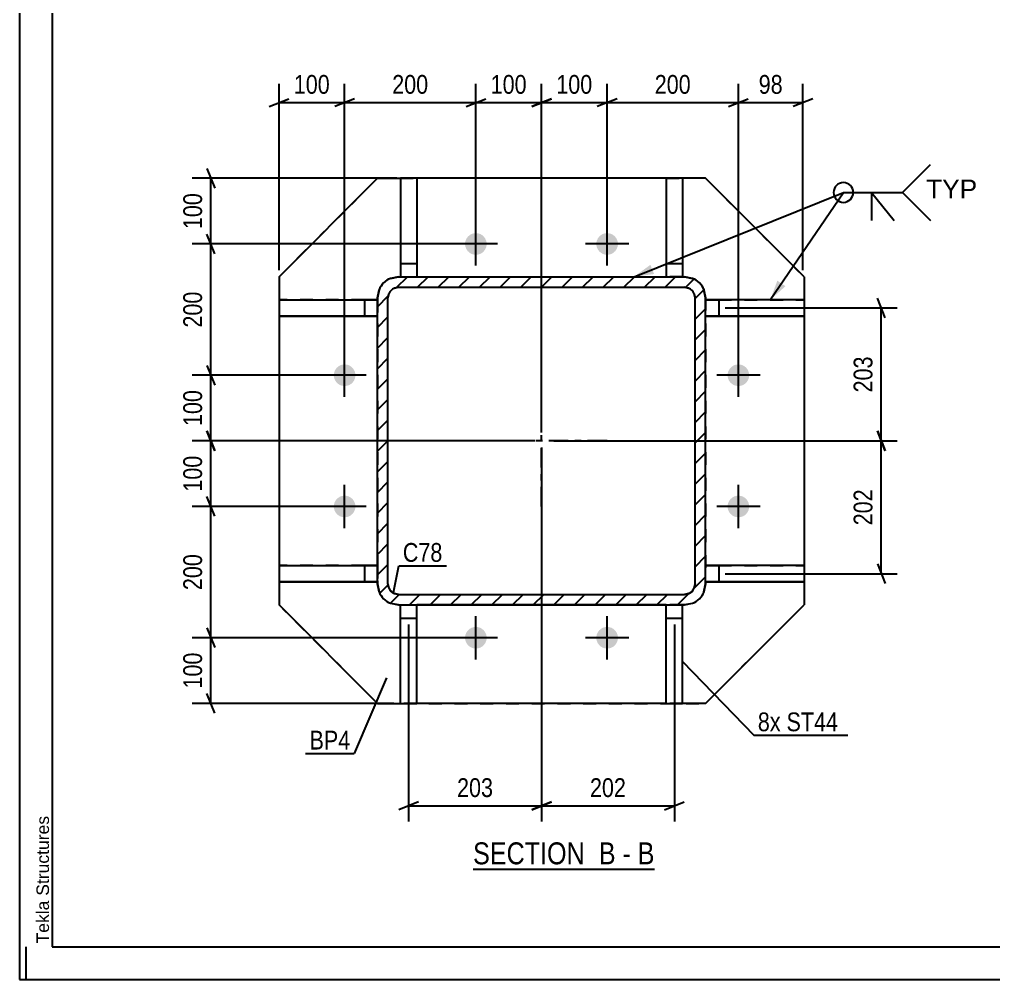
# Model space of a CAD drawing. Header units: millimetres. Extents: x -212 to 629, y -168 to 426.
# Drawn here: x -212 to -63.6, y -167.9 to -21.6 of the extents above; entities that cross this region are included whole.
import ezdxf

# ---------------------------------------------------------------- set-up
doc = ezdxf.new("R2010")
doc.units = ezdxf.units.MM
doc.linetypes.add('DXK_LINE_DOT2', pattern=[3.9198, 1.9599, -1.9599])
doc.linetypes.add('DXK_LINE_DOT3', pattern=[5.9187, 2.979, -0.9799, 0.9799, -0.9799])
doc.styles.add('Arial', font='ARIAL.TTF', dxfattribs={"height": 0.2})
doc.styles.add('Arial Narrow', font='ARIALN.TTF', dxfattribs={"height": 0.2})

# ---------------------------------------------------------------- blocks, each defined once
blk = doc.blocks.new('Unknown-284936395-1134')
at = {"color": 5, "linetype": 'Continuous'}
for p, q in [((-212.04, 426.1), (-212.04, -167.9)), ((-207.04, 421.1), (-207.04, -162.9)), ((-211.04, -167.9), (-211.04, -162.9)), ((-207.04, -162.9), (623.96, -162.9)), ((-212.04, -167.9), (628.96, -167.9))]:
    blk.add_line(p, q, dxfattribs=at)
at = {"color": 174, "linetype": 'Continuous', "style": 'Arial'}
blk.add_text('Tekla Structures', height=1.9102, rotation=90, dxfattribs=at).set_placement((-207.54, -162.4))
blk = doc.blocks.new('Unknown-284936395-11 - 2085')
at = {"color": 6, "linetype": 'Continuous'}
blk.add_line((-142.92, -151.09), (-115.27, -151.09), dxfattribs=at)
at = {"color": 0, "linetype": 'Continuous'}
for points in [[(-124.81, -150.34), (-124.81, -146.84), (-142.92, -146.84), (-142.92, -150.34)], [(-121.2, -150.34), (-121.2, -146.84), (-123.76, -146.84), (-123.76, -150.34)], [(-118.88, -150.34), (-118.88, -146.84), (-120.15, -146.84), (-120.15, -150.34)], [(-115.27, -150.34), (-115.27, -146.84), (-117.83, -146.84), (-117.83, -150.34)]]:
    blk.add_wipeout(points, dxfattribs=at)
at = {"color": 7, "linetype": 'Continuous', "style": 'Arial Narrow'}
for s, p in [('SECTION ', (-142.92, -150.34)), ('B', (-123.76, -150.34)), ('B', (-117.83, -150.34)), ('-', (-120.15, -150.34))]:
    blk.add_text(s, height=3.34, dxfattribs=at).set_placement(p)
blk = doc.blocks.new('Part-284936395-2171 - 2085')
at = {"color": 2, "linetype": 'Continuous'}
for p, q in [((-172.49, -60.82), (-157.49, -45.82)), ((-157.49, -45.82), (-153.99, -45.82)), ((-157.49, -45.82), (-157.49, -45.82)), ((-113.49, -45.82), (-151.49, -45.82)), ((-107.49, -45.82), (-110.99, -45.82)), ((-92.49, -60.82), (-107.49, -45.82)), ((-107.49, -45.82), (-107.49, -45.82)), ((-172.49, -60.82), (-172.49, -64.32)), ((-92.49, -60.82), (-92.49, -64.32)), ((-172.49, -66.82), (-172.49, -104.82)), ((-92.49, -66.82), (-92.49, -104.82)), ((-172.49, -107.32), (-172.49, -110.82)), ((-92.49, -107.32), (-92.49, -110.82)), ((-172.49, -110.82), (-157.5, -125.82)), ((-172.49, -110.82), (-172.49, -110.82)), ((-107.49, -125.82), (-92.49, -110.82)), ((-157.5, -125.82), (-153.99, -125.82)), ((-157.5, -125.82), (-157.5, -125.82)), ((-113.49, -125.82), (-151.49, -125.82)), ((-107.49, -125.82), (-110.99, -125.82)), ((-107.49, -125.82), (-107.49, -125.82))]:
    blk.add_line(p, q, dxfattribs=at)
at = {"color": 7, "linetype": 'DXK_LINE_DOT2'}
for p, q in [((-172.49, -60.82), (-157.49, -45.82)), ((-107.49, -45.82), (-157.49, -45.82)), ((-153.99, -45.82), (-151.49, -45.82)), ((-110.99, -45.82), (-113.49, -45.82)), ((-92.49, -60.82), (-107.49, -45.82)), ((-172.49, -64.32), (-172.49, -66.82)), ((-92.49, -64.32), (-92.49, -66.82)), ((-172.49, -104.82), (-172.49, -107.32)), ((-92.49, -104.82), (-92.49, -107.32)), ((-157.5, -125.82), (-172.49, -110.82)), ((-107.49, -125.82), (-92.49, -110.82)), ((-157.5, -125.82), (-107.49, -125.82)), ((-153.99, -125.82), (-151.49, -125.82)), ((-110.99, -125.82), (-113.49, -125.82))]:
    blk.add_line(p, q, dxfattribs=at)
blk = doc.blocks.new('Part-284936395-2139 - 2085')
at = {"color": 2, "linetype": 'Continuous'}
for p, q in [((-172.49, -64.32), (-172.49, -64.32)), ((-172.49, -64.32), (-159.49, -64.32)), ((-172.49, -64.32), (-172.49, -66.82)), ((-159.49, -64.32), (-157.49, -64.32)), ((-159.49, -64.32), (-159.49, -66.82)), ((-172.49, -66.82), (-159.49, -66.82)), ((-159.49, -66.82), (-172.49, -66.82)), ((-159.49, -66.82), (-157.49, -66.82)), ((-157.49, -66.82), (-159.49, -66.82))]:
    blk.add_line(p, q, dxfattribs=at)
at = {"color": 7, "linetype": 'DXK_LINE_DOT2'}
for p, q in [((-159.49, -64.32), (-172.49, -64.32)), ((-157.49, -64.32), (-159.49, -64.32)), ((-157.49, -64.32), (-157.49, -64.32)), ((-157.49, -64.32), (-157.49, -66.82)), ((-159.49, -66.82), (-159.49, -66.82))]:
    blk.add_line(p, q, dxfattribs=at)
blk = doc.blocks.new('Part-284936395-2124 - 2085')
at = {"color": 2, "linetype": 'Continuous'}
for p, q in [((-105.49, -104.82), (-107.49, -104.82)), ((-105.49, -104.82), (-105.49, -107.32)), ((-92.49, -104.82), (-105.49, -104.82)), ((-92.49, -104.82), (-92.49, -107.32)), ((-107.49, -107.32), (-105.49, -107.32)), ((-105.49, -107.32), (-107.49, -107.32)), ((-105.49, -107.32), (-92.49, -107.32)), ((-92.49, -107.32), (-105.49, -107.32)), ((-92.49, -107.32), (-92.49, -107.32))]:
    blk.add_line(p, q, dxfattribs=at)
at = {"color": 7, "linetype": 'DXK_LINE_DOT2'}
for p, q in [((-107.49, -107.32), (-107.49, -104.82)), ((-107.49, -104.82), (-105.49, -104.82)), ((-105.49, -104.82), (-92.49, -104.82)), ((-107.49, -107.32), (-107.49, -107.32)), ((-105.49, -107.32), (-105.49, -107.32)), ((-92.49, -107.32), (-92.49, -107.32))]:
    blk.add_line(p, q, dxfattribs=at)
blk = doc.blocks.new('Part-284936395-2129 - 2085')
at = {"color": 2, "linetype": 'Continuous'}
for p, q in [((-105.49, -64.32), (-107.49, -64.32)), ((-105.49, -64.32), (-105.49, -66.82)), ((-92.49, -64.32), (-105.49, -64.32)), ((-92.49, -64.32), (-92.49, -66.82)), ((-107.49, -66.82), (-105.49, -66.82)), ((-105.49, -66.82), (-107.49, -66.82)), ((-105.49, -66.82), (-92.49, -66.82)), ((-92.49, -66.82), (-105.49, -66.82)), ((-92.49, -66.82), (-92.49, -66.82))]:
    blk.add_line(p, q, dxfattribs=at)
at = {"color": 7, "linetype": 'DXK_LINE_DOT2'}
for p, q in [((-107.49, -66.82), (-107.49, -64.32)), ((-107.49, -64.32), (-105.49, -64.32)), ((-105.49, -64.32), (-92.49, -64.32)), ((-107.49, -66.82), (-107.49, -66.82)), ((-105.49, -66.82), (-105.49, -66.82)), ((-92.49, -66.82), (-92.49, -66.82))]:
    blk.add_line(p, q, dxfattribs=at)
blk = doc.blocks.new('Part-284936395-2134 - 2085')
at = {"color": 2, "linetype": 'Continuous'}
for p, q in [((-172.49, -104.82), (-172.49, -104.82)), ((-172.49, -104.82), (-159.49, -104.82)), ((-172.49, -104.82), (-172.49, -107.32)), ((-159.49, -104.82), (-157.49, -104.82)), ((-159.49, -104.82), (-159.49, -107.32)), ((-172.49, -107.32), (-159.49, -107.32)), ((-159.49, -107.32), (-172.49, -107.32)), ((-159.49, -107.32), (-157.49, -107.32)), ((-157.49, -107.32), (-159.49, -107.32))]:
    blk.add_line(p, q, dxfattribs=at)
at = {"color": 7, "linetype": 'DXK_LINE_DOT2'}
for p, q in [((-159.49, -104.82), (-172.49, -104.82)), ((-157.49, -104.82), (-159.49, -104.82)), ((-157.49, -104.82), (-157.49, -104.82)), ((-157.49, -104.82), (-157.49, -107.32)), ((-159.49, -107.32), (-159.49, -107.32))]:
    blk.add_line(p, q, dxfattribs=at)
blk = doc.blocks.new('Bolt-284936395-2189 - 2085')
at = {"linetype": 'Continuous'}
for points in [[(-142.49, -57.47), (-142.84, -57.43), (-143.17, -57.33), (-143.46, -57.16), (-143.72, -56.92), (-143.92, -56.65), (-144.06, -56.33), (-144.14, -55.99), (-144.14, -55.65), (-144.06, -55.31), (-143.92, -55), (-143.72, -54.72), (-143.46, -54.49), (-143.17, -54.31), (-142.84, -54.21), (-142.49, -54.17), (-142.15, -54.21), (-141.82, -54.31), (-141.52, -54.49), (-141.27, -54.72), (-141.07, -55), (-140.93, -55.31), (-140.85, -55.65), (-140.85, -55.99), (-140.93, -56.33), (-141.07, -56.65), (-141.27, -56.92), (-141.52, -57.16), (-141.82, -57.33), (-142.15, -57.43)], [(-122.49, -57.47), (-122.84, -57.43), (-123.17, -57.33), (-123.46, -57.16), (-123.72, -56.92), (-123.92, -56.65), (-124.06, -56.33), (-124.14, -55.99), (-124.14, -55.65), (-124.06, -55.31), (-123.92, -55), (-123.72, -54.72), (-123.46, -54.49), (-123.17, -54.31), (-122.84, -54.21), (-122.49, -54.17), (-122.15, -54.21), (-121.82, -54.31), (-121.52, -54.49), (-121.27, -54.72), (-121.07, -55), (-120.93, -55.31), (-120.85, -55.65), (-120.85, -55.99), (-120.93, -56.33), (-121.07, -56.65), (-121.27, -56.92), (-121.52, -57.16), (-121.82, -57.33), (-122.15, -57.43)], [(-162.49, -77.47), (-162.84, -77.43), (-163.17, -77.33), (-163.46, -77.16), (-163.72, -76.92), (-163.92, -76.65), (-164.06, -76.33), (-164.14, -75.99), (-164.14, -75.65), (-164.06, -75.31), (-163.92, -75), (-163.72, -74.72), (-163.46, -74.49), (-163.17, -74.31), (-162.84, -74.21), (-162.49, -74.17), (-162.15, -74.21), (-161.82, -74.31), (-161.52, -74.49), (-161.27, -74.72), (-161.07, -75), (-160.93, -75.31), (-160.85, -75.65), (-160.85, -75.99), (-160.93, -76.33), (-161.07, -76.65), (-161.27, -76.92), (-161.52, -77.16), (-161.82, -77.33), (-162.15, -77.43)], [(-102.49, -77.47), (-102.84, -77.43), (-103.17, -77.33), (-103.46, -77.16), (-103.72, -76.92), (-103.92, -76.65), (-104.06, -76.33), (-104.14, -75.99), (-104.14, -75.65), (-104.06, -75.31), (-103.92, -75), (-103.72, -74.72), (-103.46, -74.49), (-103.17, -74.31), (-102.84, -74.21), (-102.49, -74.17), (-102.15, -74.21), (-101.82, -74.31), (-101.52, -74.49), (-101.27, -74.72), (-101.07, -75), (-100.93, -75.31), (-100.85, -75.65), (-100.85, -75.99), (-100.93, -76.33), (-101.07, -76.65), (-101.27, -76.92), (-101.52, -77.16), (-101.82, -77.33), (-102.15, -77.43)], [(-162.49, -97.47), (-162.84, -97.43), (-163.17, -97.33), (-163.46, -97.16), (-163.72, -96.92), (-163.92, -96.65), (-164.06, -96.33), (-164.14, -95.99), (-164.14, -95.65), (-164.06, -95.31), (-163.92, -95), (-163.72, -94.72), (-163.46, -94.49), (-163.17, -94.31), (-162.84, -94.21), (-162.49, -94.17), (-162.15, -94.21), (-161.82, -94.31), (-161.52, -94.49), (-161.27, -94.72), (-161.07, -95), (-160.93, -95.31), (-160.85, -95.65), (-160.85, -95.99), (-160.93, -96.33), (-161.07, -96.65), (-161.27, -96.92), (-161.52, -97.16), (-161.82, -97.33), (-162.15, -97.43)], [(-102.49, -97.47), (-102.84, -97.43), (-103.17, -97.33), (-103.46, -97.16), (-103.72, -96.92), (-103.92, -96.65), (-104.06, -96.33), (-104.14, -95.99), (-104.14, -95.65), (-104.06, -95.31), (-103.92, -95), (-103.72, -94.72), (-103.46, -94.49), (-103.17, -94.31), (-102.84, -94.21), (-102.49, -94.17), (-102.15, -94.21), (-101.82, -94.31), (-101.52, -94.49), (-101.27, -94.72), (-101.07, -95), (-100.93, -95.31), (-100.85, -95.65), (-100.85, -95.99), (-100.93, -96.33), (-101.07, -96.65), (-101.27, -96.92), (-101.52, -97.16), (-101.82, -97.33), (-102.15, -97.43)], [(-142.49, -117.47), (-142.84, -117.43), (-143.17, -117.33), (-143.46, -117.16), (-143.72, -116.92), (-143.92, -116.65), (-144.06, -116.33), (-144.14, -115.99), (-144.14, -115.65), (-144.06, -115.31), (-143.92, -115), (-143.72, -114.72), (-143.46, -114.49), (-143.17, -114.31), (-142.84, -114.21), (-142.49, -114.17), (-142.15, -114.21), (-141.82, -114.31), (-141.52, -114.49), (-141.27, -114.72), (-141.07, -115), (-140.93, -115.31), (-140.85, -115.65), (-140.85, -115.99), (-140.93, -116.33), (-141.07, -116.65), (-141.27, -116.92), (-141.52, -117.16), (-141.82, -117.33), (-142.15, -117.43)], [(-122.49, -117.47), (-122.84, -117.43), (-123.17, -117.33), (-123.46, -117.16), (-123.72, -116.92), (-123.92, -116.65), (-124.06, -116.33), (-124.14, -115.99), (-124.14, -115.65), (-124.06, -115.31), (-123.92, -115), (-123.72, -114.72), (-123.46, -114.49), (-123.17, -114.31), (-122.84, -114.21), (-122.49, -114.17), (-122.15, -114.21), (-121.82, -114.31), (-121.52, -114.49), (-121.27, -114.72), (-121.07, -115), (-120.93, -115.31), (-120.85, -115.65), (-120.85, -115.99), (-120.93, -116.33), (-121.07, -116.65), (-121.27, -116.92), (-121.52, -117.16), (-121.82, -117.33), (-122.15, -117.43)]]:
    blk.add_hatch(color=1, dxfattribs=at).paths.add_polyline_path(points)
at = {"color": 1, "linetype": 'Continuous'}
for p, q in [((-142.49, -59.12), (-142.49, -52.52)), ((-122.49, -59.12), (-122.49, -52.52)), ((-139.19, -55.82), (-145.79, -55.82)), ((-119.19, -55.82), (-125.79, -55.82)), ((-162.49, -79.12), (-162.49, -72.52)), ((-102.49, -79.12), (-102.49, -72.52)), ((-159.19, -75.82), (-165.79, -75.82)), ((-99.19, -75.82), (-105.79, -75.82)), ((-162.49, -99.12), (-162.49, -92.52)), ((-102.49, -99.12), (-102.49, -92.52)), ((-159.19, -95.82), (-165.79, -95.82)), ((-99.19, -95.82), (-105.79, -95.82)), ((-142.49, -119.12), (-142.49, -112.52)), ((-122.49, -119.12), (-122.49, -112.52)), ((-139.19, -115.82), (-145.79, -115.82)), ((-119.19, -115.82), (-125.79, -115.82))]:
    blk.add_line(p, q, dxfattribs=at)
blk = doc.blocks.new('Part-284936395-2204 - 2085')
at = {"linetype": 'Continuous'}
h = blk.add_hatch(dxfattribs=at)
h.set_pattern_fill('', scale=0.7, style=0, pattern_type=0)
h.set_pattern_definition([(45, (-107.738, -62.7922), (-1.571545, 1.571545), [])])
h.paths.add_polyline_path([(-107.49, -64.02), (-107.74, -62.79), (-108.43, -61.75), (-109.47, -61.06), (-110.69, -60.82), (-154.29, -60.82), (-155.52, -61.06), (-156.56, -61.75), (-157.25, -62.79), (-157.49, -64.02), (-157.49, -107.62), (-157.25, -108.84), (-156.56, -109.88), (-155.52, -110.57), (-154.29, -110.82), (-110.69, -110.82), (-109.47, -110.57), (-108.43, -109.88), (-107.74, -108.84), (-107.49, -107.62)])
h.paths.add_polyline_path([(-109.22, -108.23), (-109.56, -108.75), (-110.08, -109.09), (-110.69, -109.22), (-154.29, -109.22), (-154.91, -109.09), (-155.43, -108.75), (-155.77, -108.23), (-155.89, -107.62), (-155.89, -64.02), (-155.77, -63.4), (-155.43, -62.89), (-154.91, -62.54), (-154.29, -62.42), (-110.69, -62.42), (-110.08, -62.54), (-109.56, -62.89), (-109.22, -63.4), (-109.09, -64.02), (-109.09, -107.62)])
at = {"color": 7, "linetype": 'DXK_LINE_DOT2'}
for p, q in [((-155.52, -61.06), (-154.29, -60.82)), ((-154.29, -60.82), (-110.69, -60.82)), ((-154.29, -60.82), (-154.29, -60.82)), ((-110.69, -60.82), (-110.69, -60.82)), ((-110.69, -60.82), (-109.47, -61.06)), ((-157.49, -64.02), (-157.25, -62.8)), ((-155.77, -63.41), (-155.89, -64.02)), ((-155.77, -63.41), (-155.77, -63.4)), ((-109.22, -63.41), (-109.22, -63.4)), ((-109.09, -64.02), (-109.22, -63.41)), ((-107.74, -62.8), (-107.49, -64.02)), ((-157.49, -64.02), (-157.49, -107.62)), ((-155.89, -64.02), (-155.89, -64.02)), ((-155.89, -107.62), (-155.89, -64.02)), ((-109.09, -64.02), (-109.09, -64.02)), ((-109.09, -107.62), (-109.09, -64.02)), ((-107.49, -64.02), (-107.49, -107.62)), ((-157.25, -108.84), (-157.49, -107.62)), ((-155.89, -107.62), (-155.89, -107.62)), ((-155.89, -107.62), (-155.77, -108.23)), ((-109.22, -108.23), (-109.09, -107.62)), ((-109.09, -107.62), (-109.09, -107.62)), ((-107.49, -107.62), (-107.74, -108.84)), ((-154.91, -109.1), (-154.29, -109.22)), ((-154.29, -109.22), (-154.29, -109.22)), ((-154.29, -109.22), (-110.69, -109.22)), ((-110.69, -109.22), (-110.08, -109.1)), ((-110.69, -109.22), (-110.69, -109.22)), ((-153.99, -110.82), (-151.49, -110.82)), ((-110.99, -110.82), (-113.49, -110.82))]:
    blk.add_line(p, q, dxfattribs=at)
at = {"color": 2, "linetype": 'Continuous'}
for p, q in [((-154.29, -60.82), (-155.52, -61.06)), ((-154.29, -60.82), (-110.69, -60.82)), ((-109.47, -61.06), (-110.69, -60.82)), ((-157.25, -62.79), (-157.49, -64.02)), ((-155.89, -64.02), (-155.77, -63.4)), ((-154.29, -62.42), (-154.91, -62.54)), ((-154.91, -62.54), (-154.29, -62.42)), ((-154.29, -62.42), (-154.29, -62.42)), ((-154.29, -62.42), (-110.69, -62.42)), ((-154.29, -62.42), (-110.69, -62.42)), ((-110.69, -62.42), (-110.69, -62.42)), ((-110.08, -62.54), (-110.69, -62.42)), ((-110.69, -62.42), (-110.08, -62.54)), ((-109.22, -63.4), (-109.09, -64.02)), ((-107.49, -64.02), (-107.74, -62.79)), ((-157.49, -107.62), (-157.49, -64.02)), ((-155.89, -107.62), (-155.89, -64.02)), ((-109.09, -107.62), (-109.09, -64.02)), ((-107.49, -107.62), (-107.49, -64.02)), ((-157.49, -107.62), (-157.25, -108.84)), ((-155.77, -108.23), (-155.89, -107.62)), ((-109.09, -107.62), (-109.22, -108.23)), ((-107.74, -108.84), (-107.49, -107.62)), ((-157.25, -108.84), (-157.25, -108.84)), ((-157.25, -108.84), (-157.25, -108.84)), ((-154.29, -109.22), (-154.91, -109.09)), ((-154.29, -109.22), (-110.69, -109.22)), ((-110.08, -109.09), (-110.69, -109.22)), ((-107.74, -108.84), (-107.74, -108.84)), ((-107.74, -108.84), (-107.74, -108.84)), ((-155.52, -110.57), (-154.29, -110.82)), ((-154.29, -110.82), (-155.52, -110.58)), ((-154.29, -110.82), (-153.99, -110.82)), ((-154.29, -110.82), (-154.29, -110.82)), ((-154.29, -110.82), (-110.69, -110.82)), ((-113.49, -110.82), (-151.49, -110.82)), ((-110.69, -110.82), (-110.99, -110.82)), ((-110.69, -110.82), (-109.47, -110.57)), ((-109.47, -110.58), (-110.69, -110.82)), ((-110.69, -110.82), (-110.69, -110.82))]:
    blk.add_line(p, q, dxfattribs=at)
at = {"color": 7, "linetype": 'DXK_LINE_DOT3'}
for p, q in [((-132.49, -95.82), (-132.49, -75.82)), ((-122.49, -85.82), (-142.5, -85.82))]:
    blk.add_line(p, q, dxfattribs=at)
at = {"color": 7, "linetype": 'DXK_LINE_DOT2'}
for centre, radius, start, end in [((-154.29, -64.02), 3.2, 112.5, 157.5), ((-110.69, -64.02), 3.2, 22.5, 67.5), ((-154.29, -107.62), 1.6, 202.5, 247.5), ((-110.69, -107.62), 1.6, 292.5, 337.5)]:
    blk.add_arc(centre, radius, start, end, dxfattribs=at)
at = {"color": 2, "linetype": 'Continuous'}
for centre, radius, start, end in [((-154.29, -64.02), 3.2, 112.5, 157.5), ((-110.69, -64.02), 3.2, 22.5, 67.5), ((-154.29, -64.02), 1.6, 112.5, 157.5), ((-154.29, -64.02), 1.6, 112.5, 157.5), ((-110.69, -64.02), 1.6, 22.5, 67.5), ((-110.69, -64.02), 1.6, 22.5, 67.5), ((-154.29, -107.62), 1.6, 202.5, 247.5), ((-110.69, -107.62), 1.6, 292.5, 337.5), ((-154.29, -107.62), 3.2, 202.5, 247.5), ((-154.29, -107.62), 3.2, 202.5, 247.5), ((-110.69, -107.62), 3.2, 292.5, 337.5), ((-110.69, -107.62), 3.2, 292.5, 337.5)]:
    blk.add_arc(centre, radius, start, end, dxfattribs=at)
blk = doc.blocks.new('Part-284936395-2209 - 2085')
at = {"color": 2, "linetype": 'Continuous'}
for p, q in [((-153.99, -110.82), (-151.49, -110.82)), ((-153.99, -125.82), (-153.99, -110.82)), ((-151.49, -125.82), (-151.49, -110.82)), ((-153.99, -112.82), (-151.49, -112.82)), ((-153.99, -125.82), (-151.49, -125.82))]:
    blk.add_line(p, q, dxfattribs=at)
at = {"color": 7, "linetype": 'DXK_LINE_DOT2'}
for p, q in [((-153.99, -110.82), (-151.49, -110.82)), ((-153.99, -112.82), (-151.49, -112.82)), ((-151.49, -125.82), (-153.99, -125.82))]:
    blk.add_line(p, q, dxfattribs=at)
blk = doc.blocks.new('Part-284936395-2214 - 2085')
at = {"color": 2, "linetype": 'Continuous'}
for p, q in [((-113.49, -125.82), (-113.49, -110.82)), ((-110.99, -125.82), (-110.99, -110.82)), ((-113.49, -112.82), (-110.99, -112.82)), ((-113.49, -125.82), (-110.99, -125.82))]:
    blk.add_line(p, q, dxfattribs=at)
at = {"color": 7, "linetype": 'DXK_LINE_DOT2'}
for p, q in [((-113.49, -110.82), (-110.99, -110.82)), ((-113.49, -110.82), (-110.99, -110.82)), ((-113.49, -112.82), (-110.99, -112.82)), ((-110.99, -125.82), (-113.49, -125.82))]:
    blk.add_line(p, q, dxfattribs=at)
blk = doc.blocks.new('Part-284936395-2219 - 2085')
at = {"color": 2, "linetype": 'Continuous'}
for p, q in [((-153.99, -45.82), (-153.99, -60.82)), ((-151.49, -45.82), (-153.99, -45.82)), ((-151.49, -45.82), (-151.49, -60.82)), ((-153.99, -58.82), (-151.49, -58.82))]:
    blk.add_line(p, q, dxfattribs=at)
at = {"color": 7, "linetype": 'DXK_LINE_DOT2'}
for p, q in [((-153.99, -45.82), (-151.49, -45.82)), ((-153.99, -58.82), (-151.49, -58.82)), ((-153.99, -60.82), (-153.99, -60.82)), ((-153.99, -60.82), (-151.49, -60.82)), ((-153.99, -60.82), (-151.49, -60.82)), ((-151.49, -60.82), (-151.49, -60.82))]:
    blk.add_line(p, q, dxfattribs=at)
blk = doc.blocks.new('Part-284936395-2224 - 2085')
at = {"color": 2, "linetype": 'Continuous'}
for p, q in [((-113.49, -45.82), (-113.49, -60.82)), ((-110.99, -45.82), (-113.49, -45.82)), ((-110.99, -45.82), (-110.99, -60.82)), ((-113.49, -58.82), (-110.99, -58.82))]:
    blk.add_line(p, q, dxfattribs=at)
at = {"color": 7, "linetype": 'DXK_LINE_DOT2'}
for p, q in [((-113.49, -45.82), (-110.99, -45.82)), ((-113.49, -58.82), (-113.49, -58.82)), ((-113.49, -58.82), (-110.99, -58.82)), ((-110.99, -58.82), (-110.99, -58.82)), ((-113.49, -60.82), (-113.49, -60.82)), ((-113.49, -60.82), (-113.49, -60.82)), ((-113.49, -60.82), (-110.99, -60.82)), ((-110.99, -60.82), (-113.49, -60.82)), ((-110.99, -60.82), (-110.99, -60.82)), ((-110.99, -60.82), (-110.99, -60.82))]:
    blk.add_line(p, q, dxfattribs=at)
blk = doc.blocks.new('StraightDimension-284936395-2299 - 2085')
at = {"color": 7, "linetype": 'Continuous'}
for p, q in [((-122.49, -54.82), (-122.49, -31.44)), ((-102.49, -74.82), (-102.49, -31.44)), ((-120.99, -33.69), (-123.99, -34.89)), ((-103.99, -34.89), (-100.99, -33.69)), ((-122.49, -34.29), (-102.49, -34.29))]:
    blk.add_line(p, q, dxfattribs=at)
at = {"color": 0}
blk.add_wipeout([(-109.15, -33.54), (-109.15, -29.34), (-115.84, -29.34), (-115.84, -33.54)], dxfattribs=at)
at = {"color": 3, "style": 'Arial Narrow'}
blk.add_text('200', height=2.863, dxfattribs=at).set_placement((-115.24, -32.94))
blk = doc.blocks.new('StraightDimension-284936395-2333 - 2085')
at = {"color": 7, "linetype": 'Continuous'}
for p, q in [((-172.49, -59.81), (-172.49, -31.44)), ((-162.49, -74.82), (-162.49, -31.44)), ((-173.99, -34.89), (-170.99, -33.69)), ((-160.99, -33.69), (-163.99, -34.89)), ((-172.49, -34.29), (-162.49, -34.29))]:
    blk.add_line(p, q, dxfattribs=at)
at = {"color": 0}
blk.add_wipeout([(-164.15, -33.54), (-164.15, -29.34), (-170.84, -29.34), (-170.84, -33.54)], dxfattribs=at)
at = {"color": 3, "style": 'Arial Narrow'}
blk.add_text('100', height=2.863, dxfattribs=at).set_placement((-170.24, -32.94))
blk = doc.blocks.new('StraightDimension-284936395-2408 - 2085')
at = {"color": 7, "linetype": 'Continuous'}
for p, q in [((-183.47, -84.32), (-182.27, -87.32)), ((-133.49, -85.82), (-185.72, -85.82)), ((-182.87, -95.82), (-182.87, -85.82)), ((-182.27, -97.32), (-183.47, -94.32)), ((-163.49, -95.82), (-185.72, -95.82))]:
    blk.add_line(p, q, dxfattribs=at)
at = {"color": 0}
blk.add_wipeout([(-183.62, -87.48), (-187.82, -87.48), (-187.82, -94.16), (-183.62, -94.16)], dxfattribs=at)
at = {"color": 3, "style": 'Arial Narrow'}
blk.add_text('100', height=2.863, rotation=90.0002, dxfattribs=at).set_placement((-184.22, -93.56))
blk = doc.blocks.new('StraightDimension-284936395-2264 - 2085')
at = {"color": 7, "linetype": 'Continuous'}
for p, q in [((-132.49, -86.82), (-132.49, -143.84)), ((-112.24, -113.82), (-112.24, -143.84)), ((-130.99, -140.84), (-133.99, -142.04)), ((-113.74, -142.04), (-110.74, -140.84)), ((-132.49, -141.44), (-112.24, -141.44))]:
    blk.add_line(p, q, dxfattribs=at)
at = {"color": 0}
blk.add_wipeout([(-119.03, -140.69), (-119.03, -136.49), (-125.71, -136.49), (-125.71, -140.69)], dxfattribs=at)
at = {"color": 3, "style": 'Arial Narrow'}
blk.add_text('202', height=2.863, dxfattribs=at).set_placement((-125.11, -140.09))
blk = doc.blocks.new('StraightDimension-284936395-2349 - 2085')
at = {"color": 7, "linetype": 'Continuous'}
for p, q in [((-132.49, -84.55), (-132.49, -31.44)), ((-122.49, -54.82), (-122.49, -31.44)), ((-133.99, -34.89), (-130.99, -33.69)), ((-120.99, -33.69), (-123.99, -34.89)), ((-132.49, -34.29), (-122.49, -34.29))]:
    blk.add_line(p, q, dxfattribs=at)
at = {"color": 0}
blk.add_wipeout([(-124.15, -33.54), (-124.15, -29.34), (-130.84, -29.34), (-130.84, -33.54)], dxfattribs=at)
at = {"color": 3, "style": 'Arial Narrow'}
blk.add_text('100', height=2.863, dxfattribs=at).set_placement((-130.24, -32.94))
blk = doc.blocks.new('StraightDimension-284936395-2281 - 2085')
at = {"color": 7, "linetype": 'Continuous'}
for p, q in [((-102.49, -74.82), (-102.49, -31.44)), ((-92.65, -59.82), (-92.65, -31.44)), ((-103.99, -34.89), (-100.99, -33.69)), ((-91.15, -33.69), (-94.15, -34.89)), ((-102.49, -34.29), (-92.65, -34.29))]:
    blk.add_line(p, q, dxfattribs=at)
at = {"color": 0}
blk.add_wipeout([(-95.15, -33.54), (-95.15, -29.34), (-100, -29.34), (-100, -33.54)], dxfattribs=at)
at = {"color": 3, "style": 'Arial Narrow'}
blk.add_text('98', height=2.863, dxfattribs=at).set_placement((-99.4, -32.94))
blk = doc.blocks.new('StraightDimension-284936395-2427 - 2085')
at = {"color": 7, "linetype": 'Continuous'}
for p, q in [((-182.27, -97.32), (-183.47, -94.32)), ((-163.49, -95.82), (-185.72, -95.82)), ((-182.87, -115.82), (-182.87, -95.82)), ((-183.47, -114.32), (-182.27, -117.32)), ((-143.49, -115.82), (-185.72, -115.82))]:
    blk.add_line(p, q, dxfattribs=at)
at = {"color": 0}
blk.add_wipeout([(-183.62, -102.48), (-187.82, -102.48), (-187.82, -109.16), (-183.62, -109.16)], dxfattribs=at)
at = {"color": 3, "style": 'Arial Narrow'}
blk.add_text('200', height=2.863, rotation=90.0002, dxfattribs=at).set_placement((-184.22, -108.56))
blk = doc.blocks.new('StraightDimension-284936395-2316 - 2085')
at = {"color": 7, "linetype": 'Continuous'}
for p, q in [((-162.49, -74.82), (-162.49, -31.44)), ((-142.49, -54.82), (-142.49, -31.44)), ((-160.99, -33.69), (-163.99, -34.89)), ((-143.99, -34.89), (-140.99, -33.69)), ((-162.49, -34.29), (-142.49, -34.29))]:
    blk.add_line(p, q, dxfattribs=at)
at = {"color": 0}
blk.add_wipeout([(-149.15, -33.54), (-149.15, -29.34), (-155.84, -29.34), (-155.84, -33.54)], dxfattribs=at)
at = {"color": 3, "style": 'Arial Narrow'}
blk.add_text('200', height=2.863, dxfattribs=at).set_placement((-155.24, -32.94))
blk = doc.blocks.new('StraightDimension-284936395-2274 - 2085')
at = {"color": 7, "linetype": 'Continuous'}
for p, q in [((-132.49, -86.82), (-132.49, -143.84)), ((-152.74, -113.82), (-152.74, -143.84)), ((-151.24, -140.84), (-154.24, -142.04)), ((-133.99, -142.04), (-130.99, -140.84)), ((-152.74, -141.44), (-132.49, -141.44))]:
    blk.add_line(p, q, dxfattribs=at)
at = {"color": 0}
blk.add_wipeout([(-139.28, -140.69), (-139.28, -136.49), (-145.96, -136.49), (-145.96, -140.69)], dxfattribs=at)
at = {"color": 3, "style": 'Arial Narrow'}
blk.add_text('203', height=2.863, dxfattribs=at).set_placement((-145.36, -140.09))
blk = doc.blocks.new('StraightDimension-284936395-2362 - 2085')
at = {"color": 7, "linetype": 'Continuous'}
for p, q in [((-142.49, -54.82), (-142.49, -31.44)), ((-132.49, -84.55), (-132.49, -31.44)), ((-143.99, -34.89), (-140.99, -33.69)), ((-130.99, -33.69), (-133.99, -34.89)), ((-142.49, -34.29), (-132.49, -34.29))]:
    blk.add_line(p, q, dxfattribs=at)
at = {"color": 0}
blk.add_wipeout([(-134.15, -33.54), (-134.15, -29.34), (-140.84, -29.34), (-140.84, -33.54)], dxfattribs=at)
at = {"color": 3, "style": 'Arial Narrow'}
blk.add_text('100', height=2.863, dxfattribs=at).set_placement((-140.24, -32.94))
blk = doc.blocks.new('StraightDimension-284936395-2376 - 2085')
at = {"color": 7, "linetype": 'Continuous'}
for p, q in [((-183.47, -44.32), (-182.27, -47.32)), ((-154.99, -45.82), (-185.72, -45.82)), ((-182.87, -55.82), (-182.87, -45.82)), ((-182.27, -57.32), (-183.47, -54.32)), ((-143.49, -55.82), (-185.72, -55.82))]:
    blk.add_line(p, q, dxfattribs=at)
at = {"color": 0}
blk.add_wipeout([(-183.62, -47.48), (-187.82, -47.48), (-187.82, -54.16), (-183.62, -54.16)], dxfattribs=at)
at = {"color": 3, "style": 'Arial Narrow'}
blk.add_text('100', height=2.863, rotation=90.0002, dxfattribs=at).set_placement((-184.22, -53.56))
blk = doc.blocks.new('StraightDimension-284936395-2386 - 2085')
at = {"color": 7, "linetype": 'Continuous'}
for p, q in [((-182.27, -57.32), (-183.47, -54.32)), ((-143.49, -55.82), (-185.72, -55.82)), ((-182.87, -75.82), (-182.87, -55.82)), ((-183.47, -74.32), (-182.27, -77.32)), ((-163.49, -75.82), (-185.72, -75.82))]:
    blk.add_line(p, q, dxfattribs=at)
at = {"color": 0}
blk.add_wipeout([(-183.62, -62.48), (-187.82, -62.48), (-187.82, -69.16), (-183.62, -69.16)], dxfattribs=at)
at = {"color": 3, "style": 'Arial Narrow'}
blk.add_text('200', height=2.863, rotation=90.0002, dxfattribs=at).set_placement((-184.22, -68.56))
blk = doc.blocks.new('StraightDimension-284936395-2399 - 2085')
at = {"color": 7, "linetype": 'Continuous'}
for p, q in [((-183.47, -74.32), (-182.27, -77.32)), ((-163.49, -75.82), (-185.72, -75.82)), ((-182.87, -85.82), (-182.87, -75.82)), ((-182.27, -87.32), (-183.47, -84.32)), ((-133.49, -85.82), (-185.72, -85.82))]:
    blk.add_line(p, q, dxfattribs=at)
at = {"color": 0}
blk.add_wipeout([(-183.62, -77.48), (-187.82, -77.48), (-187.82, -84.16), (-183.62, -84.16)], dxfattribs=at)
at = {"color": 3, "style": 'Arial Narrow'}
blk.add_text('100', height=2.863, rotation=90.0002, dxfattribs=at).set_placement((-184.22, -83.56))
blk = doc.blocks.new('StraightDimension-284936395-2417 - 2085')
at = {"color": 7, "linetype": 'Continuous'}
for p, q in [((-183.47, -114.32), (-182.27, -117.32)), ((-143.49, -115.82), (-185.72, -115.82)), ((-182.87, -125.82), (-182.87, -115.82)), ((-182.27, -127.32), (-183.47, -124.32)), ((-154.99, -125.82), (-185.72, -125.82))]:
    blk.add_line(p, q, dxfattribs=at)
at = {"color": 0}
blk.add_wipeout([(-183.62, -117.48), (-187.82, -117.48), (-187.82, -124.16), (-183.62, -124.16)], dxfattribs=at)
at = {"color": 3, "style": 'Arial Narrow'}
blk.add_text('100', height=2.863, rotation=90.0002, dxfattribs=at).set_placement((-184.22, -123.56))
blk = doc.blocks.new('StraightDimension-284936395-2441 - 2085')
at = {"color": 7, "linetype": 'Continuous'}
for p, q in [((-80.12, -67.07), (-81.32, -64.07)), ((-104.49, -65.57), (-78.32, -65.57)), ((-80.72, -85.82), (-80.72, -65.57)), ((-81.32, -84.32), (-80.12, -87.32)), ((-130.62, -85.82), (-78.32, -85.82))]:
    blk.add_line(p, q, dxfattribs=at)
at = {"color": 0}
blk.add_wipeout([(-81.47, -72.35), (-85.67, -72.35), (-85.67, -79.04), (-81.47, -79.04)], dxfattribs=at)
at = {"color": 3, "style": 'Arial Narrow'}
blk.add_text('203', height=2.863, rotation=90.0002, dxfattribs=at).set_placement((-82.07, -78.44))
blk = doc.blocks.new('StraightDimension-284936395-2454 - 2085')
at = {"color": 7, "linetype": 'Continuous'}
for p, q in [((-80.12, -87.32), (-81.32, -84.32)), ((-130.62, -85.82), (-78.32, -85.82)), ((-80.72, -106.07), (-80.72, -85.82)), ((-81.32, -104.57), (-80.12, -107.57)), ((-104.49, -106.07), (-78.32, -106.07))]:
    blk.add_line(p, q, dxfattribs=at)
at = {"color": 0}
blk.add_wipeout([(-81.47, -92.6), (-85.67, -92.6), (-85.67, -99.29), (-81.47, -99.29)], dxfattribs=at)
at = {"color": 3, "style": 'Arial Narrow'}
blk.add_text('202', height=2.863, rotation=90.0002, dxfattribs=at).set_placement((-82.07, -98.69))
blk = doc.blocks.new('Mark-284936395-2167 - 2085')
at = {"color": 0}
blk.add_wipeout([(-161.63, -132.85), (-161.63, -129.85), (-167.84, -129.85), (-167.84, -132.85)], dxfattribs=at)
blk.add_wipeout([(-161.63, -132.85), (-161.63, -129.85), (-167.84, -129.85), (-167.84, -132.85)], dxfattribs=at)
at = {"color": 30, "linetype": 'Continuous'}
for p in [(-156.13, -121.95), (-168.44, -133.45)]:
    blk.add_line(p, (-161.03, -133.45), dxfattribs=at)
at = {"color": 3, "style": 'Arial Narrow'}
blk.add_text('BP4', height=2.863, dxfattribs=at).set_placement((-167.84, -132.85))
blk = doc.blocks.new('Mark-284936395-2200 - 2085')
at = {"color": 0}
blk.add_wipeout([(-147.59, -104.25), (-147.59, -101.25), (-153.62, -101.25), (-153.62, -104.25)], dxfattribs=at)
blk.add_wipeout([(-147.59, -104.25), (-147.59, -101.25), (-153.62, -101.25), (-153.62, -104.25)], dxfattribs=at)
at = {"color": 30, "linetype": 'Continuous'}
for p, q in [((-155.04, -108.95), (-154.22, -104.85)), ((-154.22, -104.85), (-146.99, -104.85))]:
    blk.add_line(p, q, dxfattribs=at)
at = {"color": 3, "style": 'Arial Narrow'}
blk.add_text('C78', height=2.863, dxfattribs=at).set_placement((-153.62, -104.25))
blk = doc.blocks.new('WeldMark-284936395-2466 - 2085')
at = {"linetype": 'Continuous'}
for points in [[(-115.34, -60.4), (-118.4, -60.82), (-115.9, -59)], [(-95.32, -62.26), (-97.63, -64.32), (-96.56, -61.42)]]:
    blk.add_hatch(color=30, dxfattribs=at).paths.add_polyline_path(points)
at = {"color": 30, "linetype": 'Continuous'}
for p, q in [((-118.4, -60.82), (-86.49, -47.98)), ((-97.63, -64.32), (-86.49, -47.98)), ((-86.49, -47.98), (-77.49, -47.98))]:
    blk.add_line(p, q, dxfattribs=at)
at = {"color": 3, "linetype": 'Continuous'}
for q in [(-78.78, -52.27), (-82.21, -52.27)]:
    blk.add_line((-82.21, -47.98), q, dxfattribs=at)
for start, end in [(90, 270), (270, 90)]:
    blk.add_arc((-86.49, -47.98), 1.5, start, end, dxfattribs=at)
at = {"color": 0, "linetype": 'Continuous'}
blk.add_wipeout([(-66.12, -48.88), (-66.12, -45.88), (-73.89, -45.88), (-73.89, -48.88)], dxfattribs=at)
blk.add_wipeout([(-66.12, -48.88), (-66.12, -45.88), (-73.89, -45.88), (-73.89, -48.88)], dxfattribs=at)
at = {"color": 3, "linetype": 'Continuous'}
for q in [(-73.21, -43.7), (-73.21, -52.27)]:
    blk.add_line((-77.49, -47.98), q, dxfattribs=at)
at = {"color": 3, "linetype": 'Continuous', "style": 'Arial'}
blk.add_text('TYP', height=2.865, dxfattribs=at).set_placement((-73.89, -48.88))
blk = doc.blocks.new('MarkSet-284936395-2512 - 2085')
at = {"color": 0}
for points in [[(-96.06, -130.07), (-96.06, -127.07), (-99.53, -127.07), (-99.53, -130.07)], [(-87.3, -130.07), (-87.3, -127.07), (-95.16, -127.07), (-95.16, -130.07)]]:
    blk.add_wipeout(points, dxfattribs=at)
for points in [[(-96.06, -130.07), (-96.06, -127.07), (-99.53, -127.07), (-99.53, -130.07)], [(-87.3, -130.07), (-87.3, -127.07), (-95.16, -127.07), (-95.16, -130.07)]]:
    blk.add_wipeout(points, dxfattribs=at)
at = {"color": 30, "linetype": 'Continuous'}
for p, q in [((-110.99, -119.43), (-100.13, -130.67)), ((-100.13, -130.67), (-85.8, -130.67))]:
    blk.add_line(p, q, dxfattribs=at)
at = {"color": 3, "style": 'Arial Narrow'}
for s, p in [('8x', (-99.53, -130.07)), ('ST44', (-95.16, -130.07))]:
    blk.add_text(s, height=2.863, dxfattribs=at).set_placement(p)

msp = doc.modelspace()

# ---------------------------------------------------------------- block references
for name in ['Unknown-284936395-1134', 'Part-284936395-2171 - 2085', 'Part-284936395-2219 - 2085', 'Part-284936395-2224 - 2085', 'Bolt-284936395-2189 - 2085', 'Part-284936395-2204 - 2085', 'Part-284936395-2139 - 2085', 'Part-284936395-2129 - 2085', 'Part-284936395-2134 - 2085', 'Part-284936395-2124 - 2085', 'Part-284936395-2209 - 2085', 'Part-284936395-2214 - 2085']:
    msp.add_blockref(name, (0, 0))

# ---------------------------------------------------------------- next in the draw order: block references
for name in ['StraightDimension-284936395-2333 - 2085', 'StraightDimension-284936395-2299 - 2085', 'StraightDimension-284936395-2408 - 2085', 'Unknown-284936395-11 - 2085']:
    msp.add_blockref(name, (0, 0))

# ---------------------------------------------------------------- next in the draw order: block references
for name in ['StraightDimension-284936395-2316 - 2085', 'StraightDimension-284936395-2349 - 2085', 'StraightDimension-284936395-2281 - 2085', 'StraightDimension-284936395-2264 - 2085', 'StraightDimension-284936395-2427 - 2085']:
    msp.add_blockref(name, (0, 0))

# ---------------------------------------------------------------- next in the draw order: block references
for name in ['StraightDimension-284936395-2362 - 2085', 'StraightDimension-284936395-2274 - 2085', 'MarkSet-284936395-2512 - 2085']:
    msp.add_blockref(name, (0, 0))

# ---------------------------------------------------------------- next in the draw order: block references
for name in ['StraightDimension-284936395-2376 - 2085', 'StraightDimension-284936395-2441 - 2085', 'Mark-284936395-2200 - 2085', 'StraightDimension-284936395-2417 - 2085']:
    msp.add_blockref(name, (0, 0))

# ---------------------------------------------------------------- next in the draw order: block references
for name in ['WeldMark-284936395-2466 - 2085', 'StraightDimension-284936395-2386 - 2085', 'StraightDimension-284936395-2454 - 2085', 'Mark-284936395-2167 - 2085']:
    msp.add_blockref(name, (0, 0))

# ---------------------------------------------------------------- next in the draw order: block references
msp.add_blockref('StraightDimension-284936395-2399 - 2085', (0, 0))

doc.saveas('drawing.dxf')
